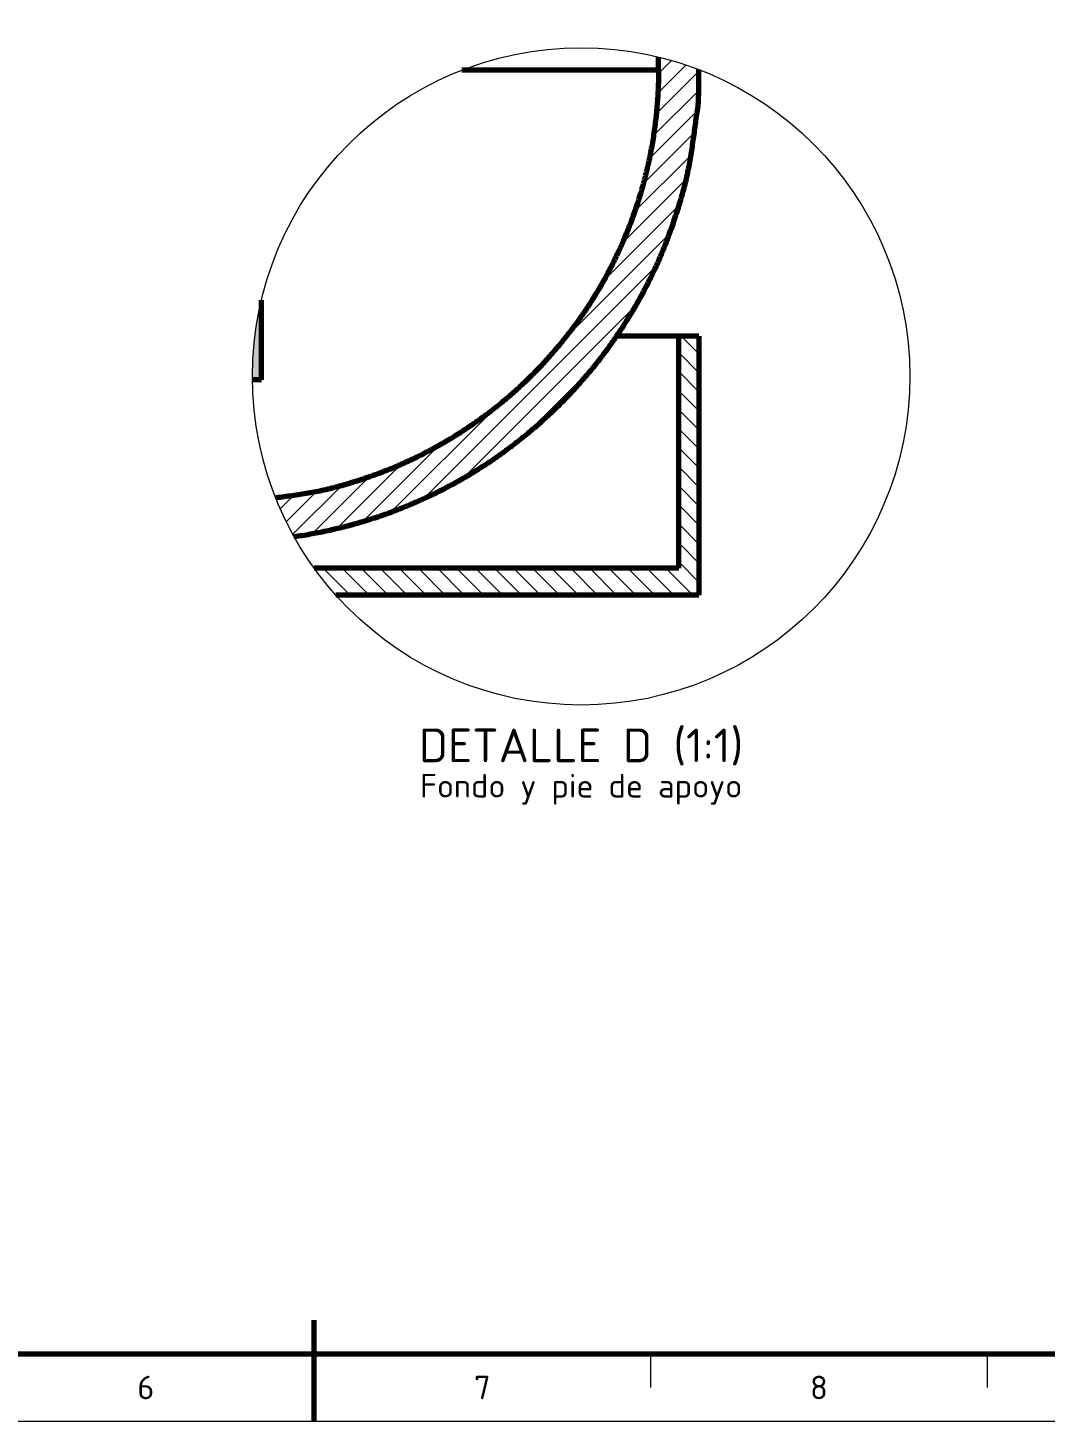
# Model space of a CAD drawing. Header units: millimetres. Extents: x 0 to 2208, y 0 to 420.
# Drawn here: x 734.5 to 885.6, y 0 to 207 of the extents above; entities that cross this region are included whole.
import ezdxf
from ezdxf.enums import TextEntityAlignment as Align

# ---------------------------------------------------------------- set-up
doc = ezdxf.new("R2010")
doc.units = ezdxf.units.MM
for name, color, linetype, lineweight in [('01-VISIBLE', 7, 'CONTINUOUS', 70), ('05-RAYADO', 8, 'CONTINUOUS', 18), ('06-TEXTO', 7, 'CONTINUOUS', 25), ('07-RECUADRO', 7, 'CONTINUOUS', 70), ('08-FINA', 5, 'CONTINUOUS', 18)]:
    doc.layers.add(name, color=color, linetype=linetype, lineweight=lineweight)
doc.styles.add('ISO3098', font='isocpeur.ttf')

msp = doc.modelspace()

# ---------------------------------------------------------------- hatches: boundary and pattern name
at = {"layer": '05-RAYADO'}
h = msp.add_hatch(dxfattribs=at)
h.set_pattern_fill('ANSI31', scale=0.62992)
h.paths.add_polyline_path([(834.167, 200.75), (834.167, 200.475), (834.166, 200.2), (834.166, 199.925), (834.165, 199.65), (834.164, 199.375), (834.162, 199.101), (834.161, 198.826), (834.158, 198.551), (834.156, 198.276), (834.153, 198.001), (834.149, 197.726), (834.144, 197.451), (834.138, 197.176), (834.131, 196.902), (834.123, 196.627), (834.113, 196.352), (834.1, 196.077), (834.084, 195.803), (834.064, 195.529), (834.038, 195.255), (834.006, 194.982), (833.966, 194.71), (833.921, 194.439), (833.875, 194.168), (833.831, 193.897), (833.789, 193.625), (833.749, 193.353), (833.71, 193.081), (833.672, 192.809), (833.634, 192.536), (833.597, 192.264), (833.56, 191.991), (833.523, 191.719), (833.486, 191.447), (833.448, 191.174), (833.411, 190.902), (833.373, 190.63), (833.334, 190.357), (833.296, 190.085), (833.256, 189.813), (833.217, 189.541), (833.176, 189.269), (833.135, 188.997), (833.094, 188.726), (833.051, 188.454), (833.007, 188.183), (832.963, 187.911), (832.917, 187.64), (832.871, 187.369), (832.823, 187.099), (832.773, 186.828), (832.722, 186.558), (832.67, 186.288), (832.616, 186.019), (832.56, 185.749), (832.504, 185.48), (832.445, 185.212), (832.385, 184.944), (832.324, 184.676), (832.261, 184.408), (832.196, 184.141), (832.13, 183.874), (832.063, 183.607), (831.994, 183.341), (831.924, 183.075), (831.852, 182.81), (831.779, 182.545), (831.705, 182.28), (831.629, 182.016), (831.553, 181.752), (831.475, 181.488), (831.396, 181.225), (831.317, 180.962), (831.236, 180.699), (831.154, 180.436), (831.072, 180.174), (830.989, 179.912), (830.905, 179.65), (830.821, 179.389), (830.735, 179.127), (830.649, 178.866), (830.562, 178.606), (830.474, 178.345), (830.385, 178.085), (830.295, 177.825), (830.205, 177.566), (830.113, 177.306), (830.021, 177.047), (829.928, 176.789), (829.834, 176.53), (829.739, 176.272), (829.643, 176.015), (829.546, 175.757), (829.448, 175.501), (829.35, 175.244), (829.25, 174.988), (829.149, 174.732), (829.047, 174.477), (828.944, 174.222), (828.84, 173.967), (828.735, 173.713), (828.629, 173.46), (828.522, 173.206), (828.414, 172.954), (828.305, 172.702), (828.194, 172.45), (828.083, 172.198), (827.97, 171.948), (827.857, 171.697), (827.742, 171.447), (827.627, 171.198), (827.51, 170.949), (827.392, 170.7), (827.274, 170.452), (827.154, 170.205), (827.033, 169.958), (826.912, 169.711), (826.789, 169.465), (826.665, 169.22), (826.541, 168.975), (826.415, 168.73), (826.289, 168.486), (826.161, 168.243), (826.033, 167.999), (825.904, 167.757), (825.773, 167.515), (825.642, 167.273), (825.51, 167.032), (825.377, 166.792), (825.243, 166.551), (825.108, 166.312), (824.972, 166.073), (824.836, 165.834), (824.698, 165.596), (824.56, 165.359), (824.42, 165.122), (824.28, 164.886), (824.139, 164.65), (823.996, 164.415), (823.853, 164.18), (823.709, 163.946), (823.564, 163.712), (823.418, 163.479), (823.272, 163.247), (823.124, 163.015), (822.976, 162.783), (822.826, 162.553), (822.676, 162.323), (822.524, 162.093), (822.372, 161.864), (822.219, 161.636), (822.065, 161.408), (821.91, 161.181), (821.754, 160.954), (821.598, 160.729), (821.44, 160.503), (821.282, 160.279), (821.122, 160.055), (820.962, 159.831), (820.801, 159.609), (820.639, 159.386), (820.476, 159.165), (820.312, 158.944), (820.148, 158.724), (819.982, 158.504), (819.816, 158.286), (819.648, 158.067), (819.48, 157.85), (819.311, 157.633), (819.142, 157.417), (818.971, 157.201), (818.8, 156.986), (818.627, 156.772), (818.454, 156.559), (818.28, 156.346), (818.105, 156.134), (817.93, 155.922), (817.753, 155.711), (817.576, 155.501), (817.398, 155.292), (817.219, 155.083), (817.039, 154.875), (816.858, 154.668), (816.677, 154.461), (816.495, 154.255), (816.312, 154.05), (816.128, 153.846), (815.943, 153.642), (815.758, 153.439), (815.572, 153.237), (815.385, 153.035), (815.197, 152.835), (815.009, 152.635), (814.819, 152.435), (814.629, 152.237), (814.438, 152.039), (814.247, 151.842), (814.054, 151.646), (813.861, 151.45), (813.667, 151.255), (813.472, 151.061), (813.277, 150.868), (813.08, 150.675), (812.883, 150.484), (812.685, 150.293), (812.487, 150.103), (812.288, 149.913), (812.088, 149.725), (811.887, 149.537), (811.685, 149.35), (811.483, 149.164), (811.28, 148.978), (811.077, 148.794), (810.872, 148.61), (810.667, 148.427), (810.461, 148.245), (810.255, 148.063), (810.047, 147.883), (809.839, 147.703), (809.631, 147.524), (809.421, 147.346), (809.211, 147.168), (809, 146.992), (808.789, 146.816), (808.577, 146.641), (808.364, 146.467), (808.15, 146.294), (807.936, 146.122), (807.721, 145.95), (807.506, 145.78), (807.29, 145.61), (807.073, 145.441), (806.855, 145.273), (806.637, 145.106), (806.418, 144.939), (806.199, 144.774), (805.978, 144.609), (805.758, 144.446), (805.536, 144.283), (805.314, 144.121), (805.091, 143.959), (804.868, 143.799), (804.644, 143.64), (804.419, 143.481), (804.194, 143.324), (803.968, 143.167), (803.742, 143.011), (803.515, 142.856), (803.287, 142.702), (803.059, 142.549), (802.83, 142.396), (802.601, 142.245), (802.371, 142.095), (802.14, 141.945), (801.909, 141.796), (801.677, 141.649), (801.444, 141.502), (801.211, 141.356), (800.978, 141.211), (800.744, 141.067), (800.509, 140.923), (800.274, 140.781), (800.038, 140.64), (799.802, 140.499), (799.565, 140.36), (799.327, 140.221), (799.089, 140.084), (798.851, 139.947), (798.612, 139.811), (798.372, 139.676), (798.132, 139.543), (797.892, 139.41), (797.65, 139.278), (797.409, 139.147), (797.167, 139.017), (796.924, 138.888), (796.681, 138.759), (796.437, 138.632), (796.193, 138.506), (795.948, 138.381), (795.703, 138.256), (795.457, 138.133), (795.211, 138.01), (794.964, 137.889), (794.717, 137.769), (794.47, 137.649), (794.222, 137.531), (793.973, 137.413), (793.724, 137.296), (793.475, 137.181), (793.225, 137.066), (792.975, 136.953), (792.724, 136.84), (792.473, 136.728), (792.221, 136.618), (791.969, 136.508), (791.716, 136.399), (791.463, 136.292), (791.21, 136.185), (790.956, 136.079), (790.702, 135.974), (790.447, 135.871), (790.192, 135.768), (789.937, 135.666), (789.681, 135.566), (789.425, 135.466), (789.169, 135.367), (788.912, 135.27), (788.654, 135.173), (788.396, 135.077), (788.138, 134.983), (787.88, 134.889), (787.621, 134.796), (787.362, 134.705), (787.102, 134.614), (786.842, 134.525), (786.582, 134.436), (786.322, 134.349), (786.061, 134.262), (785.799, 134.177), (785.538, 134.092), (785.276, 134.009), (785.013, 133.926), (784.751, 133.845), (784.488, 133.765), (784.225, 133.685), (783.961, 133.607), (783.697, 133.53), (783.433, 133.454), (783.169, 133.378), (782.904, 133.304), (782.639, 133.231), (782.374, 133.159), (782.108, 133.088), (781.842, 133.018), (781.576, 132.949), (781.31, 132.882), (781.043, 132.815), (780.776, 132.749), (780.509, 132.684), (780.242, 132.621), (779.974, 132.558), (779.706, 132.497), (779.438, 132.436), (779.169, 132.377), (778.901, 132.318), (778.632, 132.261), (778.363, 132.205), (778.093, 132.149), (777.824, 132.095), (777.554, 132.042), (777.284, 131.99), (777.014, 131.939), (776.744, 131.889), (776.473, 131.84), (776.203, 131.793), (775.932, 131.746), (775.661, 131.7), (775.389, 131.656), (775.118, 131.612), (774.846, 131.57), (774.574, 131.528), (774.302, 131.488), (774.03, 131.449), (774.03, 131.449), (773.6, 132.23), (773.048, 133.294), (772.522, 134.371), (772.023, 135.461), (771.551, 136.562), (771.302, 137.185), (771.427, 137.202), (771.676, 137.237), (771.925, 137.271), (772.175, 137.305), (772.424, 137.339), (772.673, 137.373), (772.922, 137.407), (773.171, 137.441), (773.42, 137.476), (773.668, 137.511), (773.917, 137.546), (774.166, 137.582), (774.415, 137.619), (774.663, 137.655), (774.912, 137.693), (775.16, 137.731), (775.409, 137.77), (775.657, 137.81), (775.905, 137.851), (776.153, 137.892), (776.4, 137.935), (776.648, 137.979), (776.895, 138.024), (777.142, 138.071), (777.389, 138.119), (777.635, 138.168), (777.881, 138.219), (778.127, 138.271), (778.373, 138.324), (778.618, 138.379), (778.863, 138.435), (779.108, 138.493), (779.352, 138.552), (779.596, 138.612), (779.84, 138.674), (780.083, 138.736), (780.326, 138.801), (780.569, 138.866), (780.811, 138.933), (781.053, 139.001), (781.295, 139.07), (781.536, 139.14), (781.777, 139.211), (782.018, 139.283), (782.259, 139.356), (782.499, 139.429), (782.739, 139.504), (782.979, 139.579), (783.219, 139.655), (783.458, 139.732), (783.697, 139.809), (783.936, 139.887), (784.175, 139.966), (784.413, 140.046), (784.651, 140.126), (784.889, 140.208), (785.127, 140.29), (785.364, 140.372), (785.601, 140.456), (785.838, 140.54), (786.074, 140.625), (786.31, 140.711), (786.546, 140.798), (786.782, 140.886), (787.017, 140.974), (787.252, 141.064), (787.486, 141.154), (787.721, 141.245), (787.954, 141.338), (788.188, 141.431), (788.421, 141.525), (788.654, 141.62), (788.886, 141.716), (789.118, 141.813), (789.349, 141.911), (789.58, 142.01), (789.811, 142.11), (790.041, 142.211), (790.271, 142.312), (790.5, 142.415), (790.729, 142.519), (790.958, 142.624), (791.186, 142.729), (791.413, 142.836), (791.641, 142.944), (791.867, 143.052), (792.094, 143.162), (792.319, 143.272), (792.545, 143.383), (792.77, 143.495), (792.994, 143.608), (793.218, 143.722), (793.442, 143.837), (793.665, 143.953), (793.888, 144.069), (794.11, 144.187), (794.332, 144.305), (794.553, 144.424), (794.774, 144.544), (794.994, 144.665), (795.214, 144.786), (795.434, 144.909), (795.653, 145.032), (795.871, 145.156), (796.09, 145.281), (796.307, 145.407), (796.524, 145.534), (796.741, 145.661), (796.957, 145.789), (797.173, 145.919), (797.388, 146.049), (797.602, 146.179), (797.816, 146.311), (798.03, 146.444), (798.243, 146.577), (798.456, 146.711), (798.668, 146.846), (798.879, 146.982), (799.09, 147.119), (799.3, 147.256), (799.51, 147.394), (799.72, 147.534), (799.928, 147.674), (800.137, 147.814), (800.344, 147.956), (800.551, 148.098), (800.758, 148.242), (800.964, 148.386), (801.169, 148.531), (801.374, 148.676), (801.578, 148.823), (801.782, 148.97), (801.985, 149.118), (802.187, 149.267), (802.389, 149.417), (802.59, 149.567), (802.791, 149.719), (802.991, 149.871), (803.191, 150.024), (803.39, 150.177), (803.588, 150.332), (803.786, 150.487), (803.983, 150.643), (804.179, 150.8), (804.375, 150.957), (804.57, 151.116), (804.765, 151.275), (804.959, 151.435), (805.152, 151.595), (805.345, 151.757), (805.537, 151.919), (805.728, 152.082), (805.919, 152.245), (806.109, 152.41), (806.299, 152.575), (806.488, 152.74), (806.676, 152.907), (806.864, 153.074), (807.05, 153.242), (807.237, 153.411), (807.422, 153.581), (807.607, 153.751), (807.791, 153.922), (807.975, 154.094), (808.158, 154.266), (808.34, 154.439), (808.522, 154.613), (808.703, 154.787), (808.883, 154.963), (809.062, 155.139), (809.241, 155.315), (809.419, 155.493), (809.596, 155.671), (809.773, 155.85), (809.949, 156.029), (810.124, 156.209), (810.299, 156.39), (810.473, 156.571), (810.646, 156.754), (810.818, 156.937), (810.99, 157.12), (811.161, 157.304), (811.331, 157.489), (811.501, 157.675), (811.67, 157.861), (811.838, 158.048), (812.005, 158.235), (812.172, 158.424), (812.338, 158.612), (812.503, 158.802), (812.667, 158.992), (812.831, 159.183), (812.993, 159.374), (813.156, 159.566), (813.317, 159.759), (813.478, 159.952), (813.637, 160.146), (813.796, 160.341), (813.955, 160.536), (814.112, 160.732), (814.269, 160.929), (814.425, 161.126), (814.58, 161.323), (814.735, 161.522), (814.888, 161.721), (815.041, 161.92), (815.193, 162.12), (815.345, 162.321), (815.495, 162.522), (815.645, 162.724), (815.794, 162.926), (815.942, 163.129), (816.089, 163.333), (816.236, 163.537), (816.382, 163.742), (816.527, 163.947), (816.671, 164.153), (816.814, 164.36), (816.957, 164.567), (817.098, 164.774), (817.239, 164.983), (817.379, 165.191), (817.519, 165.401), (817.657, 165.61), (817.795, 165.821), (817.931, 166.032), (818.067, 166.243), (818.202, 166.455), (818.337, 166.667), (818.47, 166.88), (818.603, 167.094), (818.734, 167.308), (818.865, 167.523), (818.995, 167.738), (819.125, 167.953), (819.253, 168.169), (819.38, 168.386), (819.507, 168.603), (819.633, 168.821), (819.758, 169.039), (819.882, 169.257), (820.005, 169.476), (820.128, 169.696), (820.249, 169.916), (820.37, 170.136), (820.49, 170.357), (820.609, 170.579), (820.727, 170.801), (820.844, 171.023), (820.96, 171.246), (821.076, 171.469), (821.19, 171.693), (821.304, 171.917), (821.417, 172.142), (821.529, 172.367), (821.64, 172.592), (821.75, 172.818), (821.859, 173.044), (821.967, 173.271), (822.075, 173.498), (822.181, 173.726), (822.287, 173.954), (822.392, 174.182), (822.496, 174.411), (822.599, 174.641), (822.701, 174.87), (822.802, 175.1), (822.902, 175.331), (823.002, 175.562), (823.1, 175.793), (823.198, 176.025), (823.294, 176.257), (823.39, 176.489), (823.485, 176.722), (823.579, 176.955), (823.672, 177.188), (823.764, 177.422), (823.855, 177.657), (823.945, 177.891), (824.034, 178.126), (824.123, 178.361), (824.21, 178.597), (824.297, 178.833), (824.382, 179.069), (824.467, 179.306), (824.551, 179.543), (824.634, 179.78), (824.716, 180.018), (824.797, 180.256), (824.877, 180.494), (824.956, 180.733), (825.034, 180.972), (825.111, 181.211), (825.187, 181.45), (825.263, 181.69), (825.337, 181.93), (825.41, 182.171), (825.483, 182.411), (825.555, 182.652), (825.625, 182.893), (825.695, 183.135), (825.763, 183.377), (825.831, 183.619), (825.898, 183.861), (825.964, 184.104), (826.029, 184.346), (826.093, 184.589), (826.156, 184.833), (826.218, 185.076), (826.279, 185.32), (826.339, 185.564), (826.398, 185.808), (826.456, 186.053), (826.514, 186.298), (826.57, 186.543), (826.625, 186.788), (826.68, 187.033), (826.733, 187.279), (826.785, 187.525), (826.837, 187.771), (826.887, 188.017), (826.937, 188.263), (826.985, 188.51), (827.033, 188.757), (827.079, 189.004), (827.125, 189.251), (827.17, 189.498), (827.213, 189.746), (827.256, 189.993), (827.298, 190.241), (827.339, 190.489), (827.378, 190.738), (827.417, 190.986), (827.455, 191.234), (827.492, 191.483), (827.528, 191.732), (827.563, 191.981), (827.597, 192.23), (827.63, 192.479), (827.662, 192.728), (827.693, 192.978), (827.723, 193.227), (827.752, 193.477), (827.78, 193.727), (827.807, 193.976), (827.833, 194.226), (827.858, 194.476), (827.883, 194.727), (827.906, 194.977), (827.928, 195.227), (827.949, 195.478), (827.969, 195.728), (827.989, 195.979), (828.007, 196.23), (828.024, 196.48), (828.041, 196.731), (828.056, 196.982), (828.07, 197.233), (828.083, 197.484), (828.096, 197.735), (828.107, 197.986), (828.117, 198.237), (828.127, 198.488), (828.135, 198.74), (828.143, 198.991), (828.149, 199.242), (828.154, 199.493), (828.159, 199.745), (828.162, 199.996), (828.165, 200.247), (828.166, 200.499), (828.167, 200.75), (828.167, 202.707), (828.532, 202.62), (829.691, 202.314), (830.842, 201.981), (831.985, 201.619), (833.118, 201.229), (834.167, 200.839)])
h = msp.add_hatch(color=7, dxfattribs=at)
h.dxf.hatch_style = 1
h.paths.add_polyline_path([(769.167, 154.75), (767.839, 154.75), (767.833, 155.25), (767.848, 156.448), (767.892, 157.646), (767.966, 158.842), (768.068, 160.037), (768.201, 161.228), (768.362, 162.415), (768.552, 163.599), (768.772, 164.777), (769.02, 165.949), (769.167, 166.568)])
h = msp.add_hatch(dxfattribs=at)
h.set_pattern_fill('ANSI31', scale=0.62992, angle=90)
h.paths.add_polyline_path([(834.167, 161.25), (834.167, 122.75), (780.223, 122.75), (779.69, 123.353), (778.918, 124.27), (778.169, 125.206), (777.443, 126.16), (777.017, 126.75), (831.167, 126.75), (831.167, 161.25)])

# ---------------------------------------------------------------- linework, layer by layer
at = {"layer": '01-VISIBLE'}
for points in [[(828.167, 200.75), (828.167, 202.707)], [(834.167, 200.75), (834.167, 200.839)], [(828.167, 200.75), (828.166, 200.45), (828.164, 200.15), (828.16, 199.85), (828.155, 199.55), (828.149, 199.25), (828.141, 198.95), (828.132, 198.65), (828.122, 198.35), (828.11, 198.05), (828.096, 197.75), (828.082, 197.45), (828.066, 197.151), (828.048, 196.851), (828.029, 196.551), (828.009, 196.252), (827.987, 195.953), (827.964, 195.653), (827.939, 195.354), (827.913, 195.055), (827.885, 194.757), (827.857, 194.458), (827.826, 194.159), (827.795, 193.861), (827.762, 193.562), (827.727, 193.264), (827.691, 192.966), (827.654, 192.669), (827.616, 192.371), (827.576, 192.074), (827.534, 191.776), (827.491, 191.479), (827.447, 191.182), (827.402, 190.886), (827.355, 190.589), (827.307, 190.293), (827.257, 189.997), (827.206, 189.701), (827.153, 189.406), (827.099, 189.111), (827.044, 188.816), (826.987, 188.521), (826.929, 188.227), (826.87, 187.932), (826.809, 187.639), (826.747, 187.345), (826.684, 187.052), (826.619, 186.759), (826.552, 186.466), (826.485, 186.173), (826.416, 185.881), (826.345, 185.59), (826.273, 185.298), (826.2, 185.007), (826.126, 184.717), (826.05, 184.426), (825.973, 184.136), (825.894, 183.847), (825.814, 183.557), (825.733, 183.268), (825.65, 182.98), (825.566, 182.692), (825.481, 182.404), (825.394, 182.117), (825.306, 181.83), (825.217, 181.543), (825.126, 181.257), (825.034, 180.972), (824.94, 180.686), (824.846, 180.402), (824.75, 180.117), (824.652, 179.833), (824.553, 179.55), (824.453, 179.267), (824.352, 178.985), (824.249, 178.703), (824.145, 178.421), (824.04, 178.14), (823.933, 177.86), (823.825, 177.58), (823.716, 177.3), (823.605, 177.021), (823.493, 176.743), (823.38, 176.465), (823.266, 176.187), (823.15, 175.91), (823.033, 175.634), (822.914, 175.358), (822.794, 175.083), (822.673, 174.809), (822.551, 174.535), (822.428, 174.261), (822.303, 173.988), (822.177, 173.716), (822.049, 173.444), (821.92, 173.173), (821.791, 172.902), (821.659, 172.633), (821.527, 172.363), (821.393, 172.095), (821.258, 171.827), (821.122, 171.559), (820.984, 171.292), (820.846, 171.026), (820.706, 170.761), (820.564, 170.496), (820.422, 170.232), (820.278, 169.968), (820.133, 169.706), (819.987, 169.444), (819.84, 169.182), (819.691, 168.921), (819.541, 168.661), (819.39, 168.402), (819.238, 168.143), (819.084, 167.886), (818.929, 167.628), (818.774, 167.372), (818.616, 167.116), (818.458, 166.861), (818.299, 166.607), (818.138, 166.354), (817.976, 166.101), (817.813, 165.849), (817.649, 165.598), (817.483, 165.347), (817.317, 165.098), (817.149, 164.849), (816.98, 164.601), (816.81, 164.354), (816.639, 164.107), (816.466, 163.862), (816.293, 163.617), (816.118, 163.373), (815.942, 163.129), (815.765, 162.887), (815.587, 162.646), (815.408, 162.405), (815.227, 162.165), (815.046, 161.926), (814.863, 161.688), (814.68, 161.451), (814.495, 161.214), (814.309, 160.979), (814.122, 160.744), (813.934, 160.51), (813.744, 160.277), (813.554, 160.045), (813.363, 159.814), (813.17, 159.584), (812.977, 159.354), (812.782, 159.126), (812.586, 158.898), (812.389, 158.672), (812.192, 158.446), (811.993, 158.221), (811.793, 157.998), (811.592, 157.775), (811.39, 157.553), (811.187, 157.332), (810.982, 157.112), (810.777, 156.893), (810.571, 156.675), (810.364, 156.458), (810.156, 156.241), (809.946, 156.026), (809.736, 155.812), (809.525, 155.599), (809.313, 155.387), (809.1, 155.176), (808.885, 154.965), (808.67, 154.756), (808.454, 154.548), (808.237, 154.341), (808.019, 154.135), (807.8, 153.93), (807.58, 153.725), (807.359, 153.522), (807.137, 153.32), (806.914, 153.119), (806.69, 152.92), (806.465, 152.721), (806.24, 152.523), (806.013, 152.326), (805.785, 152.13), (805.557, 151.936), (805.328, 151.742), (805.097, 151.55), (804.866, 151.358), (804.634, 151.168), (804.401, 150.979), (804.167, 150.791), (803.933, 150.603), (803.697, 150.418), (803.461, 150.233), (803.223, 150.049), (802.985, 149.866), (802.746, 149.685), (802.506, 149.504), (802.266, 149.325), (802.024, 149.147), (801.782, 148.97), (801.539, 148.794), (801.294, 148.62), (801.05, 148.446), (800.804, 148.274), (800.557, 148.103), (800.31, 147.933), (800.062, 147.764), (799.813, 147.596), (799.563, 147.43), (799.313, 147.264), (799.062, 147.1), (798.81, 146.937), (798.557, 146.775), (798.303, 146.615), (798.049, 146.455), (797.794, 146.297), (797.538, 146.14), (797.282, 145.984), (797.025, 145.83), (796.767, 145.676), (796.508, 145.524), (796.249, 145.373), (795.989, 145.223), (795.728, 145.074), (795.467, 144.927), (795.205, 144.781), (794.942, 144.636), (794.678, 144.492), (794.414, 144.349), (794.15, 144.208), (793.884, 144.067), (793.618, 143.928), (793.352, 143.791), (793.085, 143.654), (792.817, 143.519), (792.548, 143.385), (792.279, 143.252), (792.009, 143.121), (791.739, 142.99), (791.468, 142.862), (791.196, 142.734), (790.924, 142.608), (790.651, 142.483), (790.377, 142.36), (790.103, 142.238), (789.828, 142.117), (789.553, 141.998), (789.277, 141.88), (789, 141.763), (788.723, 141.648), (788.445, 141.535), (788.167, 141.422), (787.888, 141.311), (787.609, 141.202), (787.329, 141.093), (787.049, 140.986), (786.768, 140.881), (786.486, 140.776), (786.205, 140.673), (785.922, 140.571), (785.64, 140.47), (785.357, 140.37), (785.073, 140.271), (784.79, 140.174), (784.505, 140.077), (784.221, 139.982), (783.936, 139.887), (783.651, 139.794), (783.365, 139.702), (783.079, 139.611), (782.793, 139.521), (782.506, 139.432), (782.219, 139.344), (781.932, 139.257), (781.644, 139.171), (781.356, 139.087), (781.068, 139.005), (780.779, 138.924), (780.489, 138.845), (780.199, 138.767), (779.909, 138.691), (779.618, 138.617), (779.327, 138.545), (779.035, 138.475), (778.743, 138.407), (778.45, 138.341), (778.157, 138.277), (777.863, 138.215), (777.569, 138.155), (777.275, 138.096), (776.98, 138.04), (776.685, 137.986), (776.389, 137.933), (776.094, 137.882), (775.797, 137.833), (775.501, 137.785), (775.205, 137.738), (774.908, 137.692), (774.611, 137.648), (774.315, 137.604), (774.018, 137.561), (773.72, 137.518), (773.423, 137.476), (773.126, 137.435), (772.829, 137.394), (772.531, 137.353), (772.234, 137.313), (771.937, 137.272), (771.639, 137.232), (771.342, 137.19), (771.302, 137.185)], [(774.03, 131.449), (774.048, 131.451), (774.346, 131.494), (774.643, 131.539), (774.94, 131.584), (775.236, 131.631), (775.533, 131.679), (775.829, 131.729), (776.126, 131.779), (776.421, 131.831), (776.717, 131.884), (777.013, 131.939), (777.308, 131.995), (777.603, 132.052), (777.898, 132.11), (778.192, 132.169), (778.486, 132.23), (778.78, 132.292), (779.074, 132.356), (779.367, 132.42), (779.661, 132.486), (779.953, 132.553), (780.246, 132.622), (780.538, 132.691), (780.83, 132.762), (781.122, 132.834), (781.413, 132.908), (781.704, 132.982), (781.995, 133.058), (782.285, 133.135), (782.575, 133.214), (782.865, 133.294), (783.154, 133.374), (783.443, 133.457), (783.732, 133.54), (784.02, 133.624), (784.308, 133.71), (784.596, 133.797), (784.883, 133.886), (785.17, 133.975), (785.456, 134.066), (785.742, 134.158), (786.028, 134.251), (786.313, 134.346), (786.598, 134.441), (786.882, 134.538), (787.166, 134.636), (787.45, 134.736), (787.733, 134.836), (788.016, 134.938), (788.298, 135.041), (788.58, 135.145), (788.861, 135.25), (789.142, 135.357), (789.422, 135.465), (789.702, 135.574), (789.982, 135.684), (790.261, 135.795), (790.539, 135.908), (790.817, 136.022), (791.095, 136.137), (791.372, 136.253), (791.649, 136.37), (791.925, 136.489), (792.2, 136.609), (792.475, 136.73), (792.75, 136.852), (793.024, 136.975), (793.297, 137.099), (793.57, 137.225), (793.843, 137.352), (794.114, 137.48), (794.386, 137.609), (794.656, 137.739), (794.927, 137.871), (795.196, 138.003), (795.465, 138.137), (795.734, 138.272), (796.002, 138.408), (796.269, 138.545), (796.536, 138.683), (796.802, 138.823), (797.067, 138.964), (797.332, 139.105), (797.596, 139.248), (797.86, 139.392), (798.123, 139.538), (798.385, 139.684), (798.647, 139.831), (798.908, 139.98), (799.169, 140.13), (799.429, 140.28), (799.688, 140.432), (799.947, 140.585), (800.204, 140.739), (800.462, 140.895), (800.718, 141.051), (800.974, 141.208), (801.229, 141.367), (801.484, 141.526), (801.738, 141.687), (801.991, 141.849), (802.243, 142.012), (802.495, 142.176), (802.746, 142.341), (802.996, 142.507), (803.246, 142.674), (803.495, 142.842), (803.743, 143.012), (803.991, 143.182), (804.237, 143.354), (804.483, 143.526), (804.729, 143.7), (804.973, 143.874), (805.217, 144.05), (805.46, 144.227), (805.702, 144.405), (805.943, 144.583), (806.184, 144.763), (806.424, 144.944), (806.663, 145.126), (806.902, 145.309), (807.139, 145.493), (807.376, 145.678), (807.612, 145.864), (807.847, 146.051), (808.081, 146.239), (808.315, 146.428), (808.548, 146.618), (808.78, 146.809), (809.011, 147.001), (809.241, 147.193), (809.471, 147.387), (809.699, 147.582), (809.927, 147.778), (810.154, 147.975), (810.38, 148.173), (810.605, 148.372), (810.83, 148.572), (811.053, 148.772), (811.276, 148.974), (811.498, 149.177), (811.718, 149.38), (811.939, 149.585), (812.158, 149.791), (812.376, 149.997), (812.593, 150.204), (812.81, 150.413), (813.025, 150.622), (813.24, 150.832), (813.454, 151.043), (813.667, 151.255), (813.879, 151.468), (814.09, 151.682), (814.3, 151.897), (814.509, 152.112), (814.717, 152.329), (814.925, 152.546), (815.131, 152.765), (815.337, 152.984), (815.541, 153.204), (815.745, 153.425), (815.948, 153.647), (816.149, 153.869), (816.35, 154.093), (816.55, 154.317), (816.749, 154.543), (816.946, 154.769), (817.143, 154.996), (817.339, 155.223), (817.534, 155.452), (817.728, 155.681), (817.921, 155.912), (818.113, 156.143), (818.304, 156.375), (818.494, 156.608), (818.683, 156.841), (818.871, 157.076), (819.058, 157.311), (819.244, 157.547), (819.429, 157.783), (819.613, 158.021), (819.796, 158.259), (819.978, 158.499), (820.158, 158.738), (820.338, 158.979), (820.517, 159.221), (820.695, 159.463), (820.871, 159.706), (821.047, 159.95), (821.222, 160.194), (821.395, 160.439), (821.568, 160.685), (821.739, 160.932), (821.909, 161.18), (822.079, 161.428), (822.247, 161.677), (822.414, 161.927), (822.58, 162.177), (822.745, 162.428), (822.909, 162.68), (823.071, 162.932), (823.233, 163.186), (823.394, 163.44), (823.553, 163.694), (823.712, 163.949), (823.869, 164.205), (824.025, 164.462), (824.18, 164.719), (824.334, 164.977), (824.487, 165.236), (824.639, 165.495), (824.79, 165.755), (824.94, 166.016), (825.088, 166.277), (825.236, 166.538), (825.382, 166.801), (825.527, 167.064), (825.672, 167.327), (825.815, 167.591), (825.957, 167.856), (826.098, 168.122), (826.237, 168.388), (826.376, 168.654), (826.514, 168.921), (826.65, 169.189), (826.785, 169.457), (826.919, 169.726), (827.052, 169.996), (827.184, 170.266), (827.314, 170.536), (827.443, 170.808), (827.571, 171.079), (827.698, 171.352), (827.824, 171.625), (827.948, 171.898), (828.071, 172.172), (828.193, 172.447), (828.314, 172.722), (828.433, 172.998), (828.551, 173.274), (828.668, 173.551), (828.783, 173.828), (828.897, 174.106), (829.01, 174.385), (829.122, 174.664), (829.232, 174.943), (829.341, 175.223), (829.449, 175.503), (829.556, 175.784), (829.662, 176.065), (829.767, 176.347), (829.87, 176.629), (829.972, 176.912), (830.074, 177.194), (830.174, 177.478), (830.273, 177.761), (830.371, 178.045), (830.468, 178.33), (830.565, 178.614), (830.66, 178.899), (830.754, 179.185), (830.847, 179.47), (830.939, 179.756), (831.03, 180.042), (831.121, 180.329), (831.21, 180.616), (831.299, 180.903), (831.386, 181.19), (831.472, 181.478), (831.557, 181.766), (831.641, 182.055), (831.723, 182.344), (831.804, 182.633), (831.883, 182.923), (831.96, 183.213), (832.036, 183.504), (832.11, 183.795), (832.183, 184.087), (832.254, 184.379), (832.323, 184.671), (832.39, 184.964), (832.455, 185.257), (832.519, 185.551), (832.58, 185.845), (832.64, 186.139), (832.698, 186.434), (832.755, 186.729), (832.809, 187.025), (832.862, 187.321), (832.913, 187.617), (832.963, 187.913), (833.012, 188.209), (833.059, 188.506), (833.105, 188.803), (833.151, 189.1), (833.195, 189.397), (833.239, 189.694), (833.282, 189.992), (833.325, 190.289), (833.367, 190.587), (833.408, 190.884), (833.449, 191.182), (833.49, 191.479), (833.531, 191.777), (833.571, 192.075), (833.612, 192.372), (833.653, 192.67), (833.694, 192.968), (833.736, 193.265), (833.78, 193.562), (833.825, 193.859), (833.873, 194.156), (833.924, 194.452), (833.972, 194.749), (834.014, 195.046), (834.047, 195.345), (834.073, 195.644), (834.093, 195.944), (834.108, 196.244), (834.12, 196.544), (834.13, 196.844), (834.137, 197.145), (834.144, 197.445), (834.149, 197.746), (834.153, 198.046), (834.157, 198.346), (834.159, 198.647), (834.162, 198.947), (834.163, 199.248), (834.165, 199.548), (834.166, 199.849), (834.166, 200.149), (834.167, 200.45), (834.167, 200.75)], [(828.167, 200.75), (827.866, 200.75), (827.565, 200.75), (827.264, 200.75), (826.963, 200.75), (826.662, 200.75), (826.361, 200.75), (826.06, 200.75), (825.759, 200.75), (825.457, 200.75), (825.156, 200.75), (824.855, 200.75), (824.554, 200.75), (824.253, 200.75), (823.952, 200.75), (823.651, 200.75), (823.35, 200.75), (823.049, 200.75), (822.748, 200.75), (822.447, 200.75), (822.146, 200.75), (821.845, 200.75), (821.544, 200.75), (821.243, 200.75), (820.942, 200.75), (820.641, 200.75), (820.34, 200.75), (820.039, 200.75), (819.738, 200.75), (819.437, 200.75), (819.136, 200.75), (818.835, 200.75), (818.534, 200.75), (818.233, 200.75), (817.932, 200.75), (817.631, 200.75), (817.33, 200.75), (817.029, 200.75), (816.728, 200.75), (816.427, 200.75), (816.126, 200.75), (815.825, 200.75), (815.524, 200.75), (815.223, 200.75), (814.922, 200.75), (814.621, 200.75), (814.32, 200.75), (814.019, 200.75), (813.718, 200.75), (813.417, 200.75), (813.116, 200.75), (812.815, 200.75), (812.514, 200.75), (812.213, 200.75), (811.912, 200.75), (811.611, 200.75), (811.31, 200.75), (811.009, 200.75), (810.707, 200.75), (810.406, 200.75), (810.105, 200.75), (809.804, 200.75), (809.503, 200.75), (809.202, 200.75), (808.901, 200.75), (808.6, 200.75), (808.299, 200.75), (807.998, 200.75), (807.697, 200.75), (807.396, 200.75), (807.095, 200.75), (806.794, 200.75), (806.493, 200.75), (806.192, 200.75), (805.891, 200.75), (805.59, 200.75), (805.289, 200.75), (804.988, 200.75), (804.687, 200.75), (804.386, 200.75), (804.085, 200.75), (803.784, 200.75), (803.483, 200.75), (803.182, 200.75), (802.881, 200.75), (802.58, 200.75), (802.279, 200.75), (801.978, 200.75), (801.677, 200.75), (801.376, 200.75), (801.075, 200.75), (800.774, 200.75), (800.473, 200.75), (800.172, 200.75), (799.871, 200.75), (799.57, 200.75), (799.269, 200.75), (798.968, 200.75), (798.939, 200.75)], [(769.167, 154.75), (769.167, 166.568)], [(831.167, 161.25), (830.86, 161.25), (830.553, 161.25), (830.246, 161.25), (829.939, 161.25), (829.632, 161.25), (829.325, 161.25), (829.018, 161.25), (828.711, 161.25), (828.404, 161.25), (828.097, 161.25), (827.79, 161.25), (827.483, 161.25), (827.176, 161.25), (826.869, 161.25), (826.562, 161.25), (826.255, 161.25), (825.948, 161.25), (825.641, 161.25), (825.334, 161.25), (825.027, 161.25), (824.72, 161.25), (824.413, 161.25), (824.106, 161.25), (823.799, 161.25), (823.492, 161.25), (823.185, 161.25), (822.878, 161.25), (822.571, 161.25), (822.264, 161.25), (821.957, 161.25)], [(834.167, 161.25), (831.167, 161.25)], [(831.167, 126.75), (831.167, 161.25)], [(834.167, 161.25), (834.167, 122.75)], [(769.167, 154.75), (767.839, 154.75)], [(831.167, 126.75), (777.017, 126.75)], [(834.167, 122.75), (780.223, 122.75)]]:
    msp.add_lwpolyline(points, dxfattribs=at)
at = {"layer": '07-RECUADRO'}
msp.add_line((777, 0), (777, 15), dxfattribs=at)
msp.add_lwpolyline([(505, 10), (1064, 10), (1064, 410), (505, 410)], close=True, dxfattribs=at)
at = {"layer": '08-FINA'}
for p, q in [((827, 10), (827, 5)), ((877, 10), (877, 5))]:
    msp.add_line(p, q, dxfattribs=at)
msp.add_lwpolyline([(480, 0), (1074, 0), (1074, 420), (480, 420)], close=True, dxfattribs=at)
msp.add_circle((816.667, 155.25), 48.833, dxfattribs=at)

# ---------------------------------------------------------------- texts
at = {"layer": '06-TEXTO', "style": 'ISO3098'}
for s, height, p in [('DETALLE D (1:1)', 5, (816.667, 100.417)), ('Fondo y pie de apoyo', 3.5, (816.667, 94.417)), ('6', 3.5, (752, 5)), ('7', 3.5, (802, 5)), ('8', 3.5, (852, 5))]:
    msp.add_text(s, height=height, dxfattribs=at).set_placement(p, align=Align.MIDDLE_CENTER)

doc.saveas('drawing.dxf')
